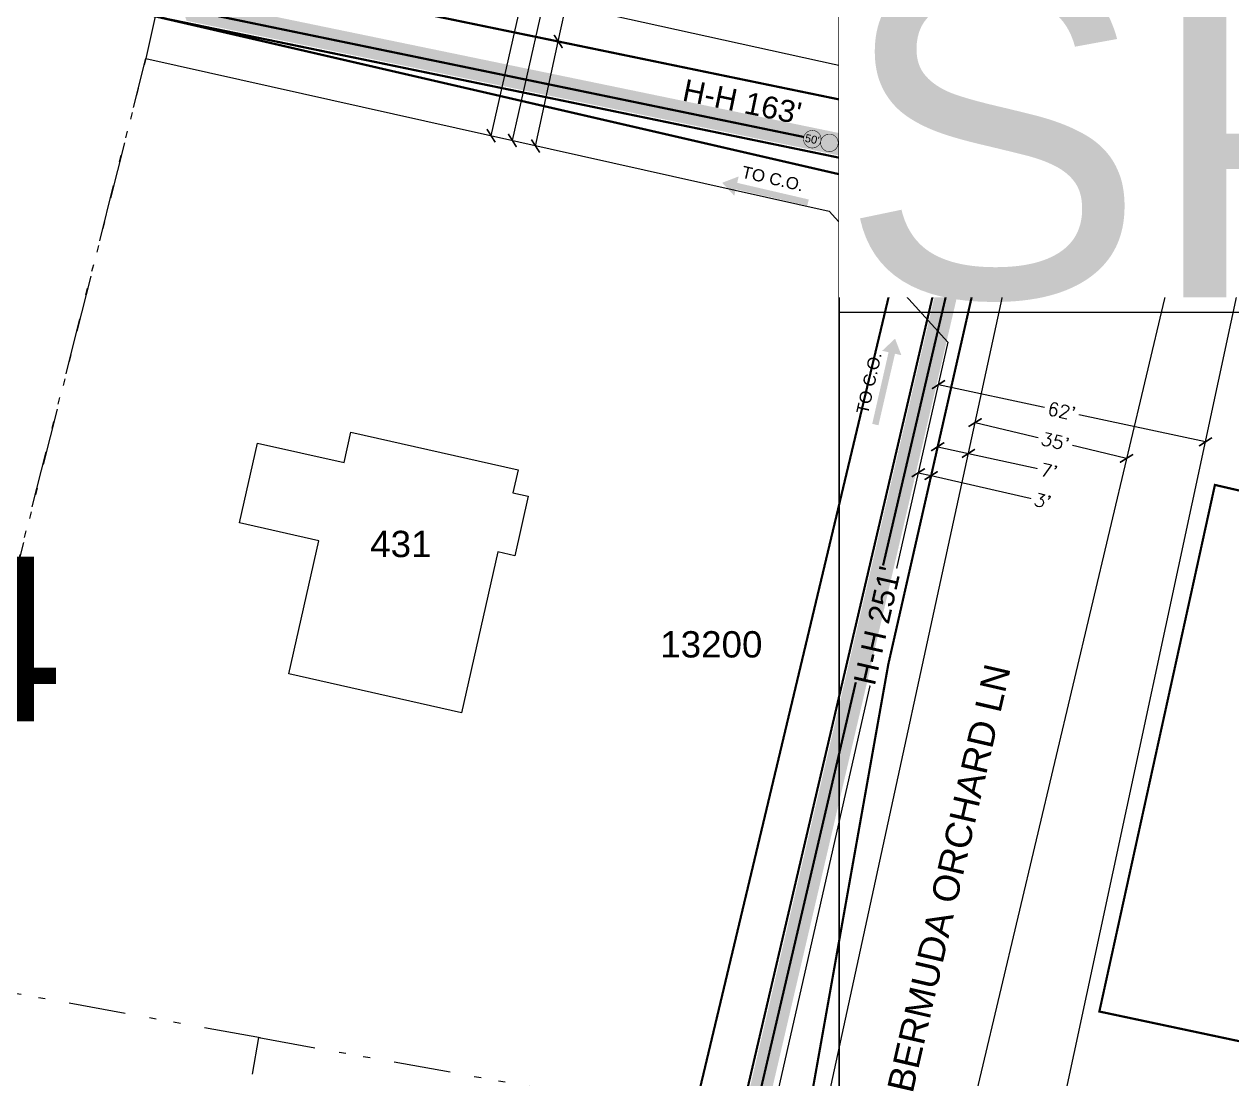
# Model space of a CAD drawing. Extents: x 11808739 to 11823423, y 3647988 to 3656247.
# Drawn here: x 11816822.8 to 11817098.1, y 3651826 to 3652066.4 of the extents above; entities that cross this region are included whole.
import ezdxf
from ezdxf.enums import TextEntityAlignment as Align
from ezdxf.lldxf.tags import DXFTag

# ---------------------------------------------------------------- set-up
doc = ezdxf.new("R2010")
doc.units = 0
doc.header["$MEASUREMENT"] = 0
doc.header["$XCLIPFRAME"] = 2
doc.set_wipeout_variables(frame=1)
doc.linetypes.add('PROPERTY', pattern=[31.302502, 12.967109, -5.580706, 1.571985, -4.030017, 1.571985, -5.5807])
doc.layers.get('DefPoints').update_dxf_attribs({"color": 1, "lineweight": 0})
for name, color, linetype in [('144 FOC', 30, '144'), ('48 FOC', 30, '48'), ('ADDRESSES', 252, 'Continuous'), ('E_BUILDING', 8, 'Continuous'), ('E_CURB', 8, 'EOP'), ('E_ROW', 8, 'ROW'), ('FIBER_SPLICE', 1, 'Continuous'), ('P_CONDUIT', 1, 'CONDUIT'), ('PROPOSED_DIREC_BORE', 7, 'DIRECTBORE'), ('Road Names', 7, 'Continuous'), ('ROAD_DIMENSIONS', 7, 'Continuous'), ('TO C.O.', 7, 'Continuous'), ('VICINITY FOC', 104, 'Continuous')]:
    doc.layers.add(name, color=color, linetype=linetype)
doc.layers.add('1X4 Terminal Boundary', color=7, linetype='Continuous', lineweight=20, true_color=0x00853c)
doc.layers.add('E_PROPERTY LINE', color=8, linetype='PROPERTY', transparency=0.3)
doc.layers.add('NEW FIBER LOOP', color=7, linetype='Continuous', true_color=0x538135)
doc.layers.add('PORTGROUPINGS_1', color=1, linetype='Continuous', plot=False)
for name, color, linetype, lineweight in [('PROP_HH', 104, 'Continuous', 0), ('VIEWPORT', 250, 'Continuous', 25), ('VIEWPORT - CALLOUTS', 1, 'Continuous', 0)]:
    doc.layers.add(name, color=color, linetype=linetype, lineweight=lineweight)
doc.styles.add('Arial', font='arial.ttf')
doc.styles.add('LOOP', font='arial.ttf')
doc.styles.add('ROMANS', font='romans.shx')
doc.styles.get("Standard").update_dxf_attribs({"font": 'arial.ttf'})
doc.styles.add('StyleArial', font='arial.ttf')
tags = doc.linetypes.add('144', pattern='A,0.718375,-0.132013,["144 CT",Standard,S=0.09234,R=0,X=0,Y=-0.045241],-0.527056,0.533798', length=1.911242).pattern_tags.tags
tags[6] = DXFTag(74, 10)
tags = doc.linetypes.add('48', pattern='A,0.718375,-0.132013,["48 CT",Standard,S=0.09234,R=0,X=0,Y=-0.045241],-0.527056,0.533798', length=1.911242).pattern_tags.tags
tags[6] = DXFTag(74, 10)
tags = doc.linetypes.add('CONDUIT', pattern='A,5.441269,-1.056917,["C",Arial,S=0.56119,R=0,X=0,Y=-0.280595],-1.62838', length=8.126566).pattern_tags.tags
tags[6] = DXFTag(74, 10)
doc.linetypes.add('DIRECTBORE', pattern='A,0.4,-0.16,["DB",Standard,S=0.12,R=0,X=0,Y=-0.06],-0.36', length=0.92)
tags = doc.linetypes.add('EOP', pattern='A,49.990109,-1.776071,["EOP",Arial,S=2.99974,R=0.081355,X=0,Y=-1.426368],-10.416452', length=62.182632).pattern_tags.tags
tags[6] = DXFTag(74, 10)
tags = doc.linetypes.add('ROW', pattern='A,25.130993,-3.694477,["R/W",Arial,S=5.36622,R=0,X=0,Y=-2.68311],-18.632906', length=47.458376).pattern_tags.tags
tags[6] = DXFTag(74, 10)
doc.dimstyles.new('DIM', dxfattribs={"dimscale": 0.025, "dimtxt": 3, "dimasz": 2.5, "dimexe": 0, "dimexo": 2.5, "dimgap": 0.306, "dimtad": 0, "dimdec": 0, "dimzin": 0, "dimdsep": 46, "dimtxsty": 'ROMANS', "dimblk": 'ARCHTICK', "dimcen": 0.09, "dimclrd": 256, "dimadec": 0, "dimazin": 0, "dimtfac": 1, "dimtdec": 0, "dimtofl": 0, "dimtmove": 0, "dimatfit": 3, "dimldrblk": 'ARCHTICK', "dimfxl": 1, "dimtfill": 1, "dimtolj": 1, "dimtzin": 0, "dimlwd": -1, "dimarcsym": 0})
picture_1 = doc.add_image_def('image1.png', size_in_pixel=(1270, 827))

# ---------------------------------------------------------------- blocks, each defined once
blk = doc.blocks.new('*U54')
at = {"color": 4}
blk.add_wipeout([(0, 0), (-0.01, 0.17), (-0.03, 0.35), (-0.07, 0.52), (-0.12, 0.68), (-0.19, 0.84), (-0.27, 1), (-0.36, 1.14), (-0.47, 1.28), (-0.58, 1.41), (-0.71, 1.52), (-0.85, 1.63), (-1, 1.72), (-1.15, 1.8), (-1.31, 1.87), (-1.48, 1.92), (-1.64, 1.96), (-1.82, 1.98), (-1.99, 1.99), (-2.16, 1.98), (-2.34, 1.96), (-2.51, 1.92), (-2.67, 1.87), (-2.83, 1.8), (-2.99, 1.72), (-3.13, 1.63), (-3.27, 1.52), (-3.4, 1.41), (-3.52, 1.28), (-3.62, 1.14), (-3.71, 1), (-3.79, 0.84), (-3.86, 0.68), (-3.91, 0.52), (-3.95, 0.35), (-3.97, 0.17), (-3.98, 0), (-3.97, -0.17), (-3.95, -0.35), (-3.91, -0.52), (-3.86, -0.68), (-3.79, -0.84), (-3.71, -1), (-3.62, -1.14), (-3.52, -1.28), (-3.4, -1.41), (-3.27, -1.52), (-3.13, -1.63), (-2.99, -1.72), (-2.83, -1.8), (-2.67, -1.87), (-2.51, -1.92), (-2.34, -1.96), (-2.16, -1.98), (-1.99, -1.99), (-1.82, -1.98), (-1.64, -1.96), (-1.48, -1.92), (-1.31, -1.87), (-1.15, -1.8), (-1, -1.72), (-0.85, -1.63), (-0.71, -1.52), (-0.58, -1.41), (-0.47, -1.28), (-0.36, -1.14), (-0.27, -1), (-0.19, -0.84), (-0.12, -0.68), (-0.07, -0.52), (-0.03, -0.35), (-0.01, -0.17)], dxfattribs=at).dxf.layer = 'NEW FIBER LOOP'
at = {"layer": 'NEW FIBER LOOP', "color": 4, "linetype": 'Continuous', "const_width": 0.12, "flags": 128}
blk.add_lwpolyline([(-3.99, 0, 1), (0.01, 0, 1)], format="xyb", close=True, dxfattribs=at)
at = {"color": 4}
blk.add_wipeout([(3.99, 0), (3.98, 0.17), (3.96, 0.35), (3.92, 0.52), (3.87, 0.68), (3.81, 0.84), (3.73, 1), (3.63, 1.14), (3.53, 1.28), (3.41, 1.41), (3.28, 1.52), (3.14, 1.63), (3, 1.72), (2.84, 1.8), (2.68, 1.87), (2.52, 1.92), (2.35, 1.96), (2.18, 1.98), (2, 1.99), (1.83, 1.98), (1.66, 1.96), (1.49, 1.92), (1.32, 1.87), (1.16, 1.8), (1.01, 1.72), (0.86, 1.63), (0.72, 1.52), (0.59, 1.41), (0.48, 1.28), (0.37, 1.14), (0.28, 1), (0.2, 0.84), (0.13, 0.68), (0.08, 0.52), (0.04, 0.35), (0.02, 0.17), (0.01, 0), (0.02, -0.17), (0.04, -0.35), (0.08, -0.52), (0.13, -0.68), (0.2, -0.84), (0.28, -1), (0.37, -1.14), (0.48, -1.28), (0.59, -1.41), (0.72, -1.52), (0.86, -1.63), (1.01, -1.72), (1.16, -1.8), (1.32, -1.87), (1.49, -1.92), (1.66, -1.96), (1.83, -1.98), (2, -1.99), (2.18, -1.98), (2.35, -1.96), (2.52, -1.92), (2.68, -1.87), (2.84, -1.8), (3, -1.72), (3.14, -1.63), (3.28, -1.52), (3.41, -1.41), (3.53, -1.28), (3.63, -1.14), (3.73, -1), (3.81, -0.84), (3.87, -0.68), (3.92, -0.52), (3.96, -0.35), (3.98, -0.17)], dxfattribs=at).dxf.layer = 'NEW FIBER LOOP'
at = {"layer": 'NEW FIBER LOOP', "color": 4, "linetype": 'Continuous', "const_width": 0.12, "flags": 128}
blk.add_lwpolyline([(0, 0, 1), (4, 0, 1)], format="xyb", close=True, dxfattribs=at)
at = {"layer": 'NEW FIBER LOOP', "color": 4, "style": 'LOOP', "flags": 4}
blk.add_attdef('SLACK', text='', height=1.8, dxfattribs=at).set_placement((-2.02, -0.02), align=Align.MIDDLE_CENTER)
blk = doc.blocks.new('*U69')
at = {"layer": 'TO C.O.', "linetype": 'ByBlock', "lineweight": -2}
h = blk.add_hatch(color=0, dxfattribs=at)
h.dxf.hatch_style = 1
h.paths.add_polyline_path([(16.74, 2.23), (20.09, -0.02), (16.74, -2.27), (16.74, -0.77), (0, -0.73), (0, 0.73), (16.74, 0.73)])
at = {"layer": 'TO C.O.', "color": 0, "linetype": 'ByBlock', "lineweight": -2}
blk.add_attdef('MKRPOLE', text='', height=2.75, rotation=179.9854, dxfattribs=at).set_placement((9.07, -2.16), align=Align.CENTER)
blk = doc.blocks.new('*U57')
at = {"layer": 'TO C.O.', "linetype": 'ByBlock', "lineweight": -2}
h = blk.add_hatch(color=0, dxfattribs=at)
h.dxf.hatch_style = 1
h.paths.add_polyline_path([(16.74, 2.23), (20.09, -0.02), (16.74, -2.27), (16.74, -0.77), (0, -0.73), (0, 0.73), (16.74, 0.73)])
at = {"layer": 'TO C.O.', "color": 0, "linetype": 'ByBlock', "lineweight": -2}
blk.add_attdef('MKRPOLE', text='', height=2.75, dxfattribs=at).set_placement((8.91, 2.15), align=Align.CENTER)
blk = doc.blocks.new('_ARCHTICK')
at = {"color": 0, "linetype": 'ByBlock', "const_width": 0.15}
blk.add_lwpolyline([(-0.5, -0.5), (0.5, 0.5)], dxfattribs=at)
blk = doc.blocks.new('*D115')
at = {"layer": 'DefPoints', "color": 0, "ltscale": 0.01, "transparency": 16777216}
for p in [(11816967.85, 3652211.51), (11816968.03, 3652211.46), (11816929.47, 3652040.93)]:
    blk.add_point(p, dxfattribs=at)
at = {"layer": 'ROAD_DIMENSIONS', "ltscale": 0.01, "transparency": 16777216}
for p, q in [((11816967.85, 3652211.51), (11816945.4, 3652112.27)), ((11816929.28, 3652040.97), (11816943.38, 3652103.32))]:
    blk.add_line(p, q, dxfattribs=at)
at = {"layer": 'ROAD_DIMENSIONS', "ltscale": 0.01, "transparency": 16777216, "xscale": 2.500000006732392, "yscale": 2.500000006732392, "zscale": 2.500000006732392}
for p, rotation in [((11816967.85, 3652211.51), 77.25687636340557), ((11816929.28, 3652040.97), 257.2568763634055)]:
    blk.add_blockref('_ARCHTICK', p, dxfattribs=dict(at, rotation=rotation))
at = {"layer": 'ROAD_DIMENSIONS', "color": 0, "ltscale": 0.01, "transparency": 16777216, "insert": (11816944.39, 3652107.79), "char_height": 3, "attachment_point": 5, "rotation": 77.2569, "style": 'ROMANS', "bg_fill": 3, "box_fill_scale": 1.25, "bg_fill_color": 256, "bg_fill_true_color": 13158600, "bg_fill_transparency": 0}
blk.add_mtext("\\A1;175'", dxfattribs=at)
blk = doc.blocks.new('*D116')
at = {"layer": 'DefPoints', "color": 0, "ltscale": 0.01, "transparency": 16777216}
for p in [(11816941.57, 3652071.74), (11816934.13, 3652039.89), (11816934.35, 3652039.84)]:
    blk.add_point(p, dxfattribs=at)
at = {"layer": 'ROAD_DIMENSIONS', "ltscale": 0.01, "transparency": 16777216}
for p, q in [((11816941.36, 3652071.79), (11816948.52, 3652103.41)), ((11816934.13, 3652039.89), (11816941.36, 3652071.79))]:
    blk.add_line(p, q, dxfattribs=at)
at = {"layer": 'ROAD_DIMENSIONS', "ltscale": 0.01, "transparency": 16777216, "xscale": 2.500000006732392, "yscale": 2.500000006732392, "zscale": 2.500000006732392}
for p, rotation in [((11816941.36, 3652071.79), 77.23513048115939), ((11816934.13, 3652039.89), 257.2351304811594)]:
    blk.add_blockref('_ARCHTICK', p, dxfattribs=dict(at, rotation=rotation))
at = {"layer": 'ROAD_DIMENSIONS', "color": 0, "ltscale": 0.01, "transparency": 16777216, "insert": (11816949.27, 3652106.71), "char_height": 3, "attachment_point": 5, "rotation": 77.2351, "style": 'ROMANS', "bg_fill": 3, "box_fill_scale": 1.25, "bg_fill_color": 256, "bg_fill_true_color": 13158600, "bg_fill_transparency": 0}
blk.add_mtext("\\A1;33'", dxfattribs=at)
blk = doc.blocks.new('*D117')
at = {"layer": 'DefPoints', "color": 0, "ltscale": 0.01, "transparency": 16777216}
for p in [(11816944.59, 3652062.45), (11816945.06, 3652062.35), (11816939.88, 3652038.52)]:
    blk.add_point(p, dxfattribs=at)
at = {"layer": 'ROAD_DIMENSIONS', "ltscale": 0.01, "transparency": 16777216}
for p, q in [((11816944.59, 3652062.45), (11816953.26, 3652102.27)), ((11816939.41, 3652038.62), (11816944.59, 3652062.45))]:
    blk.add_line(p, q, dxfattribs=at)
at = {"layer": 'ROAD_DIMENSIONS', "ltscale": 0.01, "transparency": 16777216, "xscale": 2.500000006732392, "yscale": 2.500000006732392, "zscale": 2.500000006732392}
for p, rotation in [((11816944.59, 3652062.45), 77.71726191737221), ((11816939.41, 3652038.62), 257.7172619173722)]:
    blk.add_blockref('_ARCHTICK', p, dxfattribs=dict(at, rotation=rotation))
at = {"layer": 'ROAD_DIMENSIONS', "color": 0, "ltscale": 0.01, "transparency": 16777216, "insert": (11816953.98, 3652105.57), "char_height": 3, "attachment_point": 5, "rotation": 77.7173, "style": 'ROMANS', "bg_fill": 3, "box_fill_scale": 1.25, "bg_fill_color": 256, "bg_fill_true_color": 13158600, "bg_fill_transparency": 0}
blk.add_mtext("\\A1;24'", dxfattribs=at)
blk = doc.blocks.new('*U376')
at = {"color": 0, "linetype": 'ByBlock', "lineweight": -2}
blk.add_wipeout([(-6, 3.15), (-6, -3.15), (6, -3.15), (6, 3.15)], dxfattribs=at).dxf.layer = 'PROP_HH'
at = {"layer": 'PROP_HH', "color": 0, "linetype": 'ByBlock', "lineweight": -2, "const_width": 0.63}
blk.add_lwpolyline([(-6, 3.15), (6, 3.15), (6, -3.15), (-6, -3.15)], close=True, dxfattribs=at)
at = {"color": 0, "insert": (0, 0), "char_height": 3, "attachment_point": 5}
blk.add_mtext('MED', dxfattribs=at)
blk = doc.blocks.new('*D169')
at = {"layer": 'DefPoints', "color": 0, "ltscale": 0.01, "transparency": 16777216}
for p in [(11817031.87, 3651987.15), (11817092.72, 3651974.09), (11817092.1, 3651971.2)]:
    blk.add_point(p, dxfattribs=at)
at = {"layer": 'ROAD_DIMENSIONS', "ltscale": 0.01, "transparency": 16777216}
for p, q in [((11817031.25, 3651984.25), (11817056.12, 3651978.92)), ((11817092.1, 3651971.2), (11817062.58, 3651977.53))]:
    blk.add_line(p, q, dxfattribs=at)
at = {"layer": 'ROAD_DIMENSIONS', "ltscale": 0.01, "transparency": 16777216, "xscale": 2.500000006732392, "yscale": 2.500000006732392, "zscale": 2.500000006732392}
for p, rotation in [((11817031.25, 3651984.25), 167.8908219330739), ((11817092.1, 3651971.2), 347.8908219330739)]:
    blk.add_blockref('_ARCHTICK', p, dxfattribs=dict(at, rotation=rotation))
at = {"layer": 'ROAD_DIMENSIONS', "color": 0, "ltscale": 0.01, "transparency": 16777216, "insert": (11817059.35, 3651978.23), "char_height": 3, "attachment_point": 5, "rotation": 347.8908, "style": 'ROMANS', "bg_fill": 3, "box_fill_scale": 1.25, "bg_fill_color": 256, "bg_fill_true_color": 13158600, "bg_fill_transparency": 0}
blk.add_mtext("\\A1;62'", dxfattribs=at)
blk = doc.blocks.new('*D170')
at = {"layer": 'DefPoints', "color": 0, "ltscale": 0.01, "transparency": 16777216}
for p in [(11817039.6, 3651975.59), (11817074.1, 3651967.41), (11817074.11, 3651967.43)]:
    blk.add_point(p, dxfattribs=at)
at = {"layer": 'ROAD_DIMENSIONS', "ltscale": 0.01, "transparency": 16777216}
for p, q in [((11817039.61, 3651975.61), (11817054.59, 3651972.06)), ((11817074.11, 3651967.43), (11817061.16, 3651970.5))]:
    blk.add_line(p, q, dxfattribs=at)
at = {"layer": 'ROAD_DIMENSIONS', "ltscale": 0.01, "transparency": 16777216, "xscale": 2.500000006732392, "yscale": 2.500000006732392, "zscale": 2.500000006732392}
for p, rotation in [((11817039.61, 3651975.61), 166.6628363260374), ((11817074.11, 3651967.43), 346.6628363260374)]:
    blk.add_blockref('_ARCHTICK', p, dxfattribs=dict(at, rotation=rotation))
at = {"layer": 'ROAD_DIMENSIONS', "color": 0, "ltscale": 0.01, "transparency": 16777216, "insert": (11817057.88, 3651971.28), "char_height": 3, "attachment_point": 5, "rotation": 346.6628, "style": 'ROMANS', "bg_fill": 3, "box_fill_scale": 1.25, "bg_fill_color": 256, "bg_fill_true_color": 13158600, "bg_fill_transparency": 0}
blk.add_mtext("\\A1;35'", dxfattribs=at)
blk = doc.blocks.new('*D171')
at = {"layer": 'DefPoints', "color": 0, "ltscale": 0.01, "transparency": 16777216}
for p in [(11817031.05, 3651969.98), (11817038.05, 3651968.46), (11817038.08, 3651968.57)]:
    blk.add_point(p, dxfattribs=at)
at = {"layer": 'ROAD_DIMENSIONS', "ltscale": 0.01, "transparency": 16777216}
for p, q in [((11817031.07, 3651970.1), (11817038.08, 3651968.57)), ((11817038.08, 3651968.57), (11817054.55, 3651964.99))]:
    blk.add_line(p, q, dxfattribs=at)
at = {"layer": 'ROAD_DIMENSIONS', "ltscale": 0.01, "transparency": 16777216, "xscale": 2.500000006732392, "yscale": 2.500000006732392, "zscale": 2.500000006732392}
for p, rotation in [((11817031.07, 3651970.1), 167.7310315959215), ((11817038.08, 3651968.57), 347.7310315959215)]:
    blk.add_blockref('_ARCHTICK', p, dxfattribs=dict(at, rotation=rotation))
at = {"layer": 'ROAD_DIMENSIONS', "color": 0, "ltscale": 0.01, "transparency": 16777216, "insert": (11817056.45, 3651964.57), "char_height": 3, "attachment_point": 5, "rotation": 347.731, "style": 'ROMANS', "bg_fill": 3, "box_fill_scale": 1.25, "bg_fill_color": 256, "bg_fill_true_color": 13158600, "bg_fill_transparency": 0}
blk.add_mtext("\\A1;7'", dxfattribs=at)
blk = doc.blocks.new('*D172')
at = {"layer": 'DefPoints', "color": 0, "ltscale": 0.01, "transparency": 16777216}
for p in [(11817029.58, 3651963.51), (11817026.31, 3651962.66), (11817029.23, 3651961.99)]:
    blk.add_point(p, dxfattribs=at)
at = {"layer": 'ROAD_DIMENSIONS', "ltscale": 0.01, "transparency": 16777216}
for p, q in [((11817026.65, 3651964.17), (11817029.58, 3651963.51)), ((11817029.58, 3651963.51), (11817053.1, 3651958.17))]:
    blk.add_line(p, q, dxfattribs=at)
at = {"layer": 'ROAD_DIMENSIONS', "ltscale": 0.01, "transparency": 16777216, "xscale": 2.500000006732392, "yscale": 2.500000006732392, "zscale": 2.500000006732392}
for p, rotation in [((11817026.65, 3651964.17), 167.2025574865101), ((11817029.58, 3651963.51), 347.2025574865101)]:
    blk.add_blockref('_ARCHTICK', p, dxfattribs=dict(at, rotation=rotation))
at = {"layer": 'ROAD_DIMENSIONS', "color": 0, "ltscale": 0.01, "transparency": 16777216, "insert": (11817055, 3651957.73), "char_height": 3, "attachment_point": 5, "rotation": 347.2026, "style": 'ROMANS', "bg_fill": 3, "box_fill_scale": 1.25, "bg_fill_color": 256, "bg_fill_true_color": 13158600, "bg_fill_transparency": 0}
blk.add_mtext("\\A1;3'", dxfattribs=at)
blk = doc.blocks.new('FIBER_SPLICE')
at = {"layer": 'FIBER_SPLICE'}
h = blk.add_hatch(color=0, dxfattribs=at)
h.dxf.hatch_style = 1
h.paths.add_polyline_path([(4.98, -2.5), (0, 0), (5.02, 2.5)])
h.paths.add_polyline_path([(-5, -2.5), (0, 0), (-5, 2.5)])
at = {"layer": 'FIBER_SPLICE', "color": 18, "true_color": 0x000000, "const_width": 0.15}
for points in [[(-5, -2.5), (0, 0), (-5, 2.5)], [(4.98, -2.5), (0, 0), (5.02, 2.5)]]:
    blk.add_lwpolyline(points, close=True, dxfattribs=at)

msp = doc.modelspace()

# ---------------------------------------------------------------- linework, layer by layer
at = {"layer": '144 FOC', "ltscale": 25, "const_width": 0.5}
for points in [[(11816021.58, 3652256.64), (11816113.87, 3652242.03), (11816121.62, 3652250.93), (11816125.88, 3652240.13), (11816229.66, 3652216.68), (11816333.04, 3652193.43), (11816427.8, 3652172.09), (11816436.16, 3652180.45), (11816440.12, 3652169.31), (11816496.27, 3652156.68), (11816746.64, 3652099.9), (11816849.39, 3652072.29), (11816858.14, 3652080.28), (11816861.78, 3652069.32), (11817016.52, 3652037.39)], [(11817016.52, 3652037.39), (11817039.54, 3652032.64)], [(11817035.7, 3652016.21), (11816989.52, 3651818.39), (11816988.86, 3651815.55)]]:
    msp.add_lwpolyline(points, dxfattribs=at)
at = {"layer": '144 FOC', "ltscale": 25, "const_width": 0.5, "flags": 128}
msp.add_lwpolyline([(11816021.86, 3652253.56), (11816125.32, 3652237.18), (11816229, 3652213.75), (11816332.38, 3652190.5), (11816436.32, 3652167.09), (11816495.61, 3652153.76), (11816745.92, 3652096.99), (11816855.43, 3652067.57), (11817017.97, 3652034.03)], dxfattribs=at)
at = {"layer": '144 FOC', "ltscale": 25, "const_width": 0.5}
msp.add_lwpolyline([(11817016.52, 3652037.39, -0.354474), (11817035.7, 3652016.21)], format="xyb", dxfattribs=at)
at = {"layer": '144 FOC', "ltscale": 25, "const_width": 0.5, "flags": 128}
msp.add_lwpolyline([(11817017.97, 3652034.03, -0.314435), (11817032.85, 3652016.88)], format="xyb", dxfattribs=at)
at = {"layer": '144 FOC', "ltscale": 25, "flags": 128}
msp.add_lwpolyline([(11817032.85, 3652016.88, 0.5, 0.5, 0), (11816986.6, 3651819.07, 0.5, 0.5, 0), (11816985.94, 3651816.23, 0, 0, 0)], format="xyseb", dxfattribs=at)
at = {"layer": '1X4 Terminal Boundary', "ltscale": 0.01, "const_width": 0.5}
msp.add_lwpolyline([(11817094.26, 3651961.39), (11817067.92, 3651841.38), (11817378.2, 3651775.58), (11817404.77, 3651889.74), (11817094.26, 3651961.39)], dxfattribs=at)
at = {"layer": '48 FOC', "ltscale": 25}
msp.add_lwpolyline([(11817039.54, 3652032.64, 0.5, 0.5, 0), (11817042.12, 3652032.11, 0.5, 0.5, 0), (11817099.55, 3652020.26, 0.5, 0.5, 0), (11817102.48, 3652019.6, 0.5, 0.5, 0), (11817163.64, 3652005.86, 0.5, 0.5, 0), (11817276.52, 3651981.66, 0.5, 0.5, 0), (11817285.02, 3651990.06, 0.5, 0.5, 0), (11817288.55, 3651979.08, 0.5, 0.5, 0), (11817305.23, 3651975.51, 0.5, 0.5, 0), (11817470.03, 3651940.23, 0.5, 0.5, 0), (11817765.43, 3651875.13, 0.5, 0.5, 0), (11817773.93, 3651883.49, 0.5, 0.5, 0), (11817777.45, 3651872.51, 0.5, 0.5, 0), (11817878.75, 3651850.71, 0.5, 0.5, 0), (11817967.91, 3651831.5, 0.5, 0.5, 0), (11818172.34, 3651786.7, 0.5, 0.5, 0), (11818474.5, 3651702.45, 0.5, 0.5, 0), (11818780.23, 3651632.27, 0.5, 0.5, 0)], format="xyseb", dxfattribs=at)
at = {"layer": 'E_BUILDING', "flags": 128}
msp.add_lwpolyline([(11816897.32, 3651973.42), (11816935.42, 3651964.82), (11816934.24, 3651959.62), (11816937.75, 3651958.83), (11816934.69, 3651945.25), (11816930.81, 3651946.12), (11816922.54, 3651909.46), (11816883.18, 3651918.34), (11816890.03, 3651948.68), (11816871.91, 3651952.76), (11816876.01, 3651970.92), (11816895.76, 3651966.47), (11816897.32, 3651973.42)], close=True, dxfattribs=at)
at = {"layer": 'E_CURB', "transparency": 33554559, "flags": 128}
for points in [[(11816914.85, 3650937.08), (11816894.97, 3651005.31), (11816878.4, 3651075.08), (11816872.8, 3651135.73), (11816874.29, 3651197.45), (11816880.67, 3651253.62), (11816892.49, 3651319.69), (11816917.81, 3651423.62), (11816948.99, 3651564.79), (11817004.87, 3651815.87), (11817045.54, 3652002.89, 0.413467), (11817011.24, 3652056.4), (11816859.27, 3652089.86), (11816653.22, 3652147.24), (11816013.97, 3652290.39), (11815974.56, 3652286.28), (11815656.71, 3652356.35), (11815562.86, 3652365.08), (11815315.45, 3652420.45, 0.444559), (11815279.11, 3652394.7), (11815279.31, 3652396.37), (11815259.02, 3652311.29), (11815198.11, 3652042.19)], [(11819086.85, 3651137.49), (11819172.54, 3651520.24, 0.390549), (11819129.46, 3651585.35), (11818537.09, 3651717.51), (11818338.23, 3651772.1), (11818098.27, 3651826.46), (11817563.12, 3651945.67), (11817137.07, 3652040.96, 0.425543), (11817082.99, 3652005.17), (11817082.76, 3652003.9), (11817036.79, 3651810.01), (11816979.65, 3651557.93), (11816948.41, 3651416.51), (11816923.24, 3651313.2), (11816911.77, 3651249.08), (11816905.66, 3651195.29), (11816904.25, 3651136.8), (11816909.48, 3651080.18), (11816925.36, 3651013.34), (11816945.01, 3650945.86)]]:
    msp.add_lwpolyline(points, format="xyb", dxfattribs=at)
at = {"layer": 'E_PROPERTY LINE', "transparency": 33554610, "flags": 128}
for points in [[(11816812.58, 3651846.94), (11816797.71, 3651849.62), (11816797.72, 3651849.66), (11816850.56, 3652058.54), (11816797.71, 3651849.62), (11816774.26, 3651750.13), (11816669.89, 3651769.26), (11816408.7, 3651817.95), (11816355.33, 3651827.95), (11816303.25, 3651837.36)], [(11816876.7, 3651835.38), (11816797.72, 3651849.66)], [(11816858.22, 3651734.72), (11816876.37, 3651835.44)], [(11816876.37, 3651835.44), (11816996.84, 3651813.76)]]:
    msp.add_lwpolyline(points, dxfattribs=at)
at = {"layer": 'E_ROW', "ltscale": 0.75, "flags": 128}
for points in [[(11814686.54, 3652541.36), (11814679.76, 3652513.2), (11814664.7, 3652450.57), (11814629.83, 3652279.26), (11814571.45, 3652023.82), (11814550.2, 3651930.45), (11814549.29, 3651917.59), (11814571.47, 3651910.22), (11814600.39, 3651898.82), (11814603.16, 3651897.77), (11814651.17, 3652128.28), (11814652.28, 3652132.08), (11814653.98, 3652135.65), (11814656.22, 3652138.91), (11814658.95, 3652141.78), (11814662.09, 3652144.19), (11814665.58, 3652146.06), (11814669.31, 3652147.36), (11814673.21, 3652148.06), (11814677.16, 3652148.13), (11814681.08, 3652147.58), (11814898.7, 3652099.09), (11815152.97, 3652044.94), (11815437.35, 3651981.57), (11815450.01, 3651977.85), (11815462.08, 3651972.5), (11815473.33, 3651965.61), (11815483.58, 3651957.3), (11815492.65, 3651947.71), (11815535.04, 3651896.47), (11815548.4, 3651882.31), (11815563.48, 3651869.99), (11815580.03, 3651859.73), (11815597.77, 3651851.71), (11815616.4, 3651846.05), (11815908.18, 3651779.75), (11815919.25, 3651828.51), (11815627.85, 3651894.72), (11815612.63, 3651899.59), (11815598.37, 3651906.82), (11815585.45, 3651916.23), (11815574.2, 3651927.58), (11815532.99, 3651977.38), (11815525.61, 3651985.53), (11815512.86, 3651997.19), (11815498.86, 3652007.31), (11815483.8, 3652015.75), (11815467.86, 3652022.41), (11815451.26, 3652027.18), (11815240.29, 3652074.2), (11815236.48, 3652075.63), (11815232.95, 3652077.66), (11815229.79, 3652080.24), (11815227.11, 3652083.31), (11815224.96, 3652086.77), (11815223.41, 3652090.54), (11815222.5, 3652094.51), (11815288.99, 3652389.62), (11815291.49, 3652392.9), (11815294.49, 3652395.73), (11815297.9, 3652398.03), (11815301.65, 3652399.75), (11815305.62, 3652400.84), (11815309.72, 3652401.27), (11815313.84, 3652401.02), (11815601.85, 3652336.83), (11815727.58, 3652309.13), (11816018.62, 3652243.99), (11816022.96, 3652263.51), (11816127.2, 3652247.01), (11816231.2, 3652223.51), (11816334.58, 3652200.26), (11816435.58, 3652177.51), (11816433.1, 3652166.72), (11816498.06, 3652163.46), (11816748.33, 3652106.7), (11816854.88, 3652078.07), (11816850.56, 3652058.54), (11817006.37, 3652023.76), (11817022.29, 3652006.17)], [(11817091.2, 3650809.51), (11817166.2, 3650874.7), (11817383.14, 3651063.51), (11817698.45, 3651248.07), (11818137.39, 3651509.51), (11818107.39, 3651514.82), (11817945.2, 3651416.82), (11817774.45, 3651315.63), (11817616.08, 3651221.07), (11817358.7, 3651070.88), (11817268.51, 3650993.51), (11817161.08, 3650899.2), (11817070.14, 3650819.45), (11817068.95, 3650820.01), (11817061.76, 3650823.51), (11817027.58, 3650714.13), (11817017.97, 3650765.84), (11817005.96, 3650817.04), (11816991.57, 3650867.63), (11816995.61, 3650865.14), (11816999.33, 3650862.2), (11816974.58, 3650947.88), (11816963.83, 3650944.51), (11816942.51, 3651020.57), (11816934.52, 3651050.12), (11816928.18, 3651080.07), (11816923.51, 3651110.32), (11816921.8, 3651141.96), (11816922.28, 3651173.65), (11816924.96, 3651205.23), (11816929.81, 3651236.54), (11816936.83, 3651267.45), (11817001.33, 3651564.88), (11817033.51, 3651705.01), (11817056.2, 3651803.88), (11817103.95, 3652026.44), (11817165.14, 3652012.69), (11817284.39, 3651987.13), (11817306.69, 3651982.36), (11817471.51, 3651947.07), (11817773.26, 3651880.57), (11817877.26, 3651858.19), (11817872.87, 3651838.68), (11817968.08, 3651818.15), (11817972.33, 3651837.69)], [(11817022.29, 3652006.17), (11817033.4, 3651993.89)], [(11817033.4, 3651993.89), (11816992.65, 3651814.48), (11816996.84, 3651813.76), (11816997.58, 3651813.63), (11816974.08, 3651714.63), (11816942.7, 3651577.88), (11816878.51, 3651280.95), (11816870.7, 3651246.32), (11816865.3, 3651211.24), (11816862.34, 3651175.88), (11816861.82, 3651140.39), (11816863.76, 3651104.95), (11816868.65, 3651071.14), (11816875.28, 3651037.63), (11816883.64, 3651004.51), (11816901.45, 3650941.32), (11816892.7, 3650937.88), (11816896.33, 3650926.38), (11816896.37, 3650926.26), (11816912.01, 3650876.76), (11816943.95, 3650755.32), (11816945.36, 3650750.83), (11816946.13, 3650746.2), (11816946.27, 3650741.5), (11816945.76, 3650736.82), (11816944.44, 3650732.93), (11816942.47, 3650729.33), (11816939.91, 3650726.11), (11816936.84, 3650723.39), (11816933.34, 3650721.24), (11816929.52, 3650719.72), (11816925.49, 3650718.89), (11816921.39, 3650718.76), (11816823.95, 3650709.07), (11816735.64, 3650700.2), (11816703.71, 3650697.35), (11816671.66, 3650696.45), (11816639.62, 3650697.51), (11816607.7, 3650700.51), (11816607.64, 3650700.51), (11816575.97, 3650705.62), (11816544.65, 3650712.5), (11816513.76, 3650721.13), (11816428.89, 3650744.51), (11816343.39, 3650768.07), (11816222.76, 3650801.32), (11816218.6, 3650802.86), (11816214.76, 3650805.07), (11816211.34, 3650807.9), (11816208.44, 3650811.25), (11816206.14, 3650815.04), (11816204.51, 3650819.16), (11816203.58, 3650823.5), (11816203.4, 3650827.92), (11816203.95, 3650832.32), (11816222.95, 3650908.95), (11816223.7, 3650912.22), (11816224.83, 3650915.38), (11816227.26, 3650920.25), (11816230.41, 3650924.69), (11816234.2, 3650928.59), (11816238.54, 3650931.87), (11816243.33, 3650934.45), (11816249.54, 3650939.39), (11816254.91, 3650945.24), (11816259.29, 3650951.85), (11816262.59, 3650959.08), (11816264.71, 3650966.72), (11816265.62, 3650974.61), (11816265.28, 3650982.54), (11816263.7, 3650990.32), (11816260.58, 3650998.45), (11816256.14, 3651005.95), (11816250.51, 3651012.59), (11816243.85, 3651018.2), (11816236.34, 3651022.61), (11816228.2, 3651025.7), (11816220.86, 3651027.2), (11816213.38, 3651027.57), (11816205.93, 3651026.79), (11816198.69, 3651024.89), (11816191.82, 3651021.91), (11816185.48, 3651017.92), (11816179.83, 3651013.01), (11816174.38, 3651006.51), (11816170.12, 3650999.18), (11816167.15, 3650991.24), (11816165.56, 3650982.91), (11816165.4, 3650974.43), (11816166.67, 3650966.04), (11816169.34, 3650957.99), (11816173.33, 3650950.51), (11816175.49, 3650944.97), (11816176.7, 3650939.16), (11816176.94, 3650933.22), (11816176.2, 3650927.32), (11816155.01, 3650845.45), (11816153.68, 3650841.53), (11816151.71, 3650837.88), (11816149.17, 3650834.61), (11816146.13, 3650831.8), (11816142.66, 3650829.54), (11816138.86, 3650827.88), (11816134.84, 3650826.88), (11816130.71, 3650826.55), (11816126.59, 3650826.91), (11816122.58, 3650827.95), (11816001.89, 3650859.14), (11815883.2, 3650890.14), (11815878.95, 3650891.13), (11815874.94, 3650892.82), (11815871.27, 3650895.18), (11815868.05, 3650898.12), (11815865.38, 3650901.57), (11815863.33, 3650905.42), (11815861.97, 3650909.56), (11815861.33, 3650913.87), (11815861.42, 3650918.23), (11815862.26, 3650922.51), (11815883.89, 3651004.7), (11815895.64, 3651049.51), (11815896, 3651053.01), (11815896.9, 3651056.41), (11815898.33, 3651059.62), (11815900.25, 3651062.57), (11815902.6, 3651065.18), (11815905.34, 3651067.39), (11815908.39, 3651069.14), (11815915.9, 3651073.72), (11815922.51, 3651079.53), (11815928.02, 3651086.4), (11815932.25, 3651094.11), (11815935.08, 3651102.45), (11815936.41, 3651110.04), (11815936.59, 3651117.75), (11815935.59, 3651125.4), (11815933.45, 3651132.81), (11815930.21, 3651139.81), (11815925.95, 3651146.24), (11815920.76, 3651151.95), (11815914.12, 3651157.32), (11815906.65, 3651161.48), (11815898.59, 3651164.31), (11815890.16, 3651165.73), (11815881.61, 3651165.69), (11815873.2, 3651164.2), (11815866.02, 3651161.67), (11815859.31, 3651158.07), (11815853.22, 3651153.49), (11815847.91, 3651148.03), (11815843.5, 3651141.82), (11815840.09, 3651135.01), (11815837.76, 3651127.76), (11815836.54, 3651119.33), (11815836.75, 3651110.8), (11815838.4, 3651102.44), (11815841.43, 3651094.48), (11815845.76, 3651087.14), (11815847.58, 3651082.19), (11815848.58, 3651077.01), (11815848.75, 3651071.74), (11815848.08, 3651066.51), (11815835.64, 3651018.51), (11815814.01, 3650936.45), (11815812.88, 3650932.25), (11815811.05, 3650928.29), (11815808.59, 3650924.7), (11815805.57, 3650921.58), (11815802.06, 3650919), (11815798.16, 3650917.05), (11815794, 3650915.79), (11815789.68, 3650915.23), (11815785.33, 3650915.42), (11815781.08, 3650916.32), (11815662.45, 3650948.26), (11815542.14, 3650980.51), (11815538.39, 3650981.69), (11815534.88, 3650983.45), (11815531.7, 3650985.76), (11815528.94, 3650988.55), (11815526.66, 3650991.74), (11815524.93, 3650995.27), (11815523.79, 3650999.03), (11815523.27, 3651002.92), (11815523.39, 3651006.84), (11815524.14, 3651010.7), (11815540.89, 3651079.51), (11815541.54, 3651083.21), (11815542.77, 3651086.75), (11815544.52, 3651090.07), (11815546.77, 3651093.07), (11815549.46, 3651095.68), (11815552.53, 3651097.85), (11815555.89, 3651099.51), (11815562.35, 3651103.48), (11815568.13, 3651108.39), (11815573.07, 3651114.13), (11815577.08, 3651120.57), (11815580.32, 3651128.3), (11815582.26, 3651136.45), (11815582.86, 3651144.81), (11815582.1, 3651153.16), (11815579.99, 3651161.27), (11815576.6, 3651168.94), (11815572.01, 3651175.95), (11815566.51, 3651181.8), (11815560.21, 3651186.78), (11815553.25, 3651190.78), (11815545.78, 3651193.73), (11815537.95, 3651195.54), (11815529.95, 3651196.2), (11815521.66, 3651195.38), (11815513.63, 3651193.17), (11815506.08, 3651189.63), (11815499.25, 3651184.87), (11815493.31, 3651179.03), (11815488.45, 3651172.26), (11815484.91, 3651165.1), (11815482.57, 3651157.46), (11815481.48, 3651149.55), (11815481.66, 3651141.56), (11815483.13, 3651133.71), (11815485.83, 3651126.19), (11815489.7, 3651119.2), (11815492.01, 3651113.47), (11815493.48, 3651107.47), (11815494.08, 3651101.32), (11815493.95, 3651097.07), (11815467.14, 3650993.82), (11815459.44, 3650964.3), (11815450.89, 3650935.01), (11815445.29, 3650920.84), (11815438.89, 3650907.01), (11815427.85, 3650887), (11815415.11, 3650868.03), (11815400.76, 3650850.25), (11815384.92, 3650833.78), (11815367.7, 3650818.76), (11815418.67, 3650804.24), (11815424.95, 3650802.45), (11815440.99, 3650818.73), (11815455.69, 3650836.24), (11815468.92, 3650854.87), (11815480.63, 3650874.5), (11815490.72, 3650895.01), (11815499.14, 3650916.26), (11815501.41, 3650920.32), (11815504.34, 3650923.94), (11815507.84, 3650927.01), (11815511.81, 3650929.44), (11815516.13, 3650931.16), (11815520.68, 3650932.13), (11815525.33, 3650932.31), (11815529.95, 3650931.7), (11815626.26, 3650906.39), (11815713.83, 3650883.39), (11815799.64, 3650860.82), (11815887.01, 3650837.51), (11815974.08, 3650814.32), (11816061.01, 3650791.14), (11816149.76, 3650767.26), (11816239.89, 3650742.95), (11816326.33, 3650719.63), (11816411.58, 3650696.7), (11816496.2, 3650673.88), (11816538.27, 3650662.6), (11816580.89, 3650653.57), (11816594.33, 3650651.45), (11816624.12, 3650647.9), (11816654.07, 3650645.94), (11816684.08, 3650645.57), (11816720.08, 3650647.38), (11816774.01, 3650653.07), (11816926.01, 3650669.2), (11816932.74, 3650668.52), (11816939.25, 3650666.69), (11816945.34, 3650663.76), (11816950.84, 3650659.81), (11816955.56, 3650654.98), (11816959.38, 3650649.4), (11816962.18, 3650643.24), (11816963.86, 3650636.69), (11816964.39, 3650629.95), (11816962.02, 3650603.82), (11816958.06, 3650577.9), (11816952.51, 3650552.26), (11816948.39, 3650538.57), (11816905.08, 3650408.07), (11816915.01, 3650405.45), (11816903.1, 3650372.28), (11816891.9, 3650341.07), (11816843.51, 3650206.38), (11816820.01, 3650141.07), (11816794.64, 3650064.88), (11816774.2, 3650003.32), (11816711.76, 3649823.7), (11816705.45, 3649804.51), (11816689.34, 3649743.13), (11816667.48, 3649748.69), (11816631.72, 3649680.03), (11816626.63, 3649669.99), (11816613.52, 3649641.08), (11816602.26, 3649611.39), (11816592.91, 3649581.04), (11816585.51, 3649550.17), (11816584.34, 3649546.2), (11816582.54, 3649542.49), (11816580.14, 3649539.12), (11816577.23, 3649536.19), (11816573.87, 3649533.78), (11816570.17, 3649531.95), (11816566.21, 3649530.77), (11816562.11, 3649530.25), (11816557.98, 3649530.41), (11816553.94, 3649531.25), (11816528.7, 3649538.03), (11816503.15, 3649543.54), (11816477.36, 3649547.78)]]:
    msp.add_lwpolyline(points, dxfattribs=at)
at = {"layer": 'P_CONDUIT', "ltscale": 3, "const_width": 0.5, "flags": 128}
for points in [[(11816858.43, 3652080.22), (11817018.54, 3652047.19)], [(11817018.54, 3652047.19), (11817032.97, 3652041.14), (11817043.36, 3652024.18), (11817019.82, 3651920.54), (11817019.82, 3651920.54), (11817001.24, 3651816.05), (11817000.48, 3651812.84)]]:
    msp.add_lwpolyline(points, dxfattribs=at)
at = {"layer": 'P_CONDUIT', "ltscale": 3, "flags": 128}
msp.add_lwpolyline([(11817018.54, 3652047.19, 0.5, 0.5, 0), (11817101.65, 3652030.04, 0.5, 0.5, 0), (11817101.65, 3652030.04, 0.5, 0.5, 0), (11817104.48, 3652029.4, 0.5, 0.5, 0), (11817165.78, 3652015.63, 0.5, 0.5, 0), (11817285.02, 3651990.06, 0, 0, 0)], format="xyseb", dxfattribs=at)
at = {"layer": 'VIEWPORT', "ltscale": 0.01}
for points in [[(11817008.56, 3652382.25), (11817696.26, 3652382.32), (11817696.3, 3652000.79), (11817008.6, 3652000.72)], [(11817008.6, 3652000.72), (11817696.3, 3652000.79), (11817696.34, 3651619.25), (11817008.64, 3651619.18)]]:
    msp.add_lwpolyline(points, close=True, dxfattribs=at)

# ---------------------------------------------------------------- block references
at = {"layer": 'TO C.O.'}
for name, p, rotation in [('*U69', (11817001.52, 3652025.73), 167.0675842410913), ('*U57', (11817017.16, 3652007.53), 77.13228127758636), ('*U57', (11817016.86, 3651975.14), 77.13228127758636)]:
    msp.add_blockref(name, p, dxfattribs=dict(at, rotation=rotation)).add_auto_attribs({'MKRPOLE': 'TO C.O.'})

# ---------------------------------------------------------------- texts
at = {"layer": 'PORTGROUPINGS_1', "insert": (11816817.1, 3651926.26), "char_height": 37.5, "attachment_point": 5}
msp.add_mtext('4', dxfattribs=at)

# ---------------------------------------------------------------- pictures from other files: only their frames are drawn
at = {"layer": 'VICINITY FOC'}
image = msp.add_image(picture_1, insert=(11810740.9, 3647987.68), size_in_units=(12682.3, 8259.18), dxfattribs=at)
image.set_boundary_path([(-0.5, -0.5), (1269.5, -0.5), (1269.5, 826.5), (-0.5, 826.5), (-0.5, -0.5)])
image.dxf.flags = 255

# ---------------------------------------------------------------- next in the draw order: block references
at = {"layer": 'NEW FIBER LOOP', "color": 3}
ref = msp.add_blockref('*U54', (11817033.34, 3652033.93), dxfattribs=dict(at, rotation=347.8033147725677))
ref.add_attrib('SLACK', "50'", dxfattribs={"color": 4, "height": 1.8, "rotation": 347.8033, "style": 'LOOP'}).set_placement((11817031.37, 3652034.35), align=Align.MIDDLE_CENTER)

# ---------------------------------------------------------------- next in the draw order: texts
at = {"layer": 'ADDRESSES', "char_height": 6, "attachment_point": 5, "bg_fill": 3, "box_fill_scale": 1, "bg_fill_color": 256, "bg_fill_transparency": 0}
for s, insert, rotation in [('431', (11816908.71, 3651947.89), 0), ('13200', (11816979.48, 3651925.02), 360)]:
    msp.add_mtext(s, dxfattribs=dict(at, insert=insert, rotation=rotation))

# ---------------------------------------------------------------- next in the draw order: dimensions: what is measured, and where the dimension line sits
at = {"layer": 'ROAD_DIMENSIONS', "ltscale": 0.01}
dim = msp.add_linear_dim(base=(11817092.1, 3651971.2), p1=(11817031.87, 3651987.15), p2=(11817092.72, 3651974.09), angle=347.8908, dimstyle='DIM', override={"dimscale": 1, "dimpost": "'\\X", "dimse1": 1, "dimse2": 1}, dxfattribs=at)
dim.commit()
dim.dimension.update_dxf_attribs({"geometry": '*D169', "text_midpoint": (11817059.35, 3651978.23), "dimtype": 161})

# ---------------------------------------------------------------- next in the draw order: linework, layer by layer
at = {"layer": '1X4 Terminal Boundary', "ltscale": 0.01, "const_width": 0.5}
msp.add_lwpolyline([(11816736.32, 3652095.03), (11816665.04, 3651790.26), (11816954.26, 3651728.93), (11817025.62, 3652028.27), (11816736.32, 3652095.03)], dxfattribs=at)
at = {"layer": 'VIEWPORT', "ltscale": 0.01}
msp.add_lwpolyline([(11816320.89, 3652159.91), (11817008.59, 3652159.98), (11817008.62, 3651778.44), (11816320.92, 3651778.37)], close=True, dxfattribs=at)

# ---------------------------------------------------------------- next in the draw order: dimensions: what is measured, and where the dimension line sits
at = {"layer": 'ROAD_DIMENSIONS', "ltscale": 0.01}
dim = msp.add_linear_dim(base=(11817074.11, 3651967.43), p1=(11817039.6, 3651975.59), p2=(11817074.1, 3651967.41), angle=346.6628, dimstyle='DIM', override={"dimscale": 1, "dimpost": "'\\X", "dimse1": 1, "dimse2": 1}, dxfattribs=at)
dim.commit()
dim.dimension.update_dxf_attribs({"geometry": '*D170', "text_midpoint": (11817057.88, 3651971.28), "dimtype": 161})

# ---------------------------------------------------------------- next in the draw order: block references
at = {"layer": 'NEW FIBER LOOP', "color": 3}
ref = msp.add_blockref('*U54', (11817004.44, 3652039.76), dxfattribs=dict(at, rotation=347.8033147725677))
ref.add_attrib('SLACK', "50'", dxfattribs={"color": 4, "height": 1.8, "rotation": 347.8033, "style": 'LOOP'}).set_placement((11817002.47, 3652040.17), align=Align.MIDDLE_CENTER)
ref = msp.add_blockref('*U54', (11817030.48, 3652029.46), dxfattribs=dict(at, rotation=303.1079429146442))
ref.add_attrib('SLACK', "50'", dxfattribs={"color": 4, "height": 1.8, "rotation": 303.1079, "style": 'LOOP'}).set_placement((11817029.37, 3652031.14), align=Align.MIDDLE_CENTER)
at = {"layer": 'PROP_HH', "xscale": 0.9986391288485392, "yscale": 0.9986391288485392, "zscale": 0.9986391288485392, "rotation": 347.9007126915203}
msp.add_blockref('*U376', (11817018.54, 3652047.19), dxfattribs=at)

# ---------------------------------------------------------------- next in the draw order: texts
at = {"layer": 'Road Names', "insert": (11817033.66, 3651871.76), "char_height": 6, "attachment_point": 5, "rotation": 77.0054, "style": 'Arial', "bg_fill": 3, "box_fill_scale": 1, "bg_fill_color": 256, "bg_fill_transparency": 0}
msp.add_mtext('BERMUDA ORCHARD LN', dxfattribs=at)

# ---------------------------------------------------------------- next in the draw order: dimensions: what is measured, and where the dimension line sits
at = {"layer": 'ROAD_DIMENSIONS', "ltscale": 0.01}
dim = msp.add_linear_dim(base=(11816967.85, 3652211.51), p1=(11816929.47, 3652040.93), p2=(11816968.03, 3652211.46), angle=77.2569, text="175'", dimstyle='DIM', override={"dimscale": 1, "dimtxt": 3, "dimasz": 2.5, "dimpost": "'\\X", "dimse1": 1, "dimse2": 1}, dxfattribs=at)
dim.commit()
dim.dimension.update_dxf_attribs({"geometry": '*D115', "text_midpoint": (11816944.39, 3652107.79), "dimtype": 161})
dim = msp.add_linear_dim(base=(11817038.08, 3651968.57), p1=(11817031.05, 3651969.98), p2=(11817038.05, 3651968.46), angle=347.731, dimstyle='DIM', override={"dimscale": 1, "dimpost": "'\\X", "dimse1": 1, "dimse2": 1}, dxfattribs=at)
dim.commit()
dim.dimension.update_dxf_attribs({"geometry": '*D171', "text_midpoint": (11817056.45, 3651964.57), "dimtype": 161})

# ---------------------------------------------------------------- next in the draw order: linework, layer by layer
at = {"layer": 'VICINITY FOC', "ltscale": 25, "const_width": 5}
msp.add_lwpolyline([(11817016.52, 3652037.39, -0.354474), (11817035.7, 3652016.21)], format="xyb", dxfattribs=at)
msp.add_lwpolyline([(11817016.52, 3652037.39), (11817039.54, 3652032.64)], dxfattribs=at)

# ---------------------------------------------------------------- next in the draw order: block references
at = {"layer": 'FIBER_SPLICE', "rotation": 342.6897018196918}
msp.add_blockref('FIBER_SPLICE', (11817016.52, 3652037.39), dxfattribs=at)

# ---------------------------------------------------------------- next in the draw order: texts
at = {"layer": 'PROPOSED_DIREC_BORE', "ltscale": 0.01, "char_height": 5, "attachment_point": 1, "bg_fill": 3, "box_fill_scale": 1, "bg_fill_color": 256, "bg_fill_transparency": 0}
for s, insert, rotation in [("H-H 163'", (11816973.63, 3652053.94), 348.3418), ("H-H 251'", (11817011.83, 3651916.55), 77.2026)]:
    msp.add_mtext(s, dxfattribs=dict(at, insert=insert, rotation=rotation))

# ---------------------------------------------------------------- next in the draw order: dimensions: what is measured, and where the dimension line sits
at = {"layer": 'ROAD_DIMENSIONS', "ltscale": 0.01}
dim = msp.add_linear_dim(base=(11816934.13, 3652039.89), p1=(11816941.57, 3652071.74), p2=(11816934.35, 3652039.84), angle=257.2351, text="33'", dimstyle='DIM', override={"dimscale": 1, "dimtxt": 3, "dimasz": 2.5, "dimpost": "'\\X", "dimse1": 1, "dimse2": 1}, dxfattribs=at)
dim.commit()
dim.dimension.update_dxf_attribs({"geometry": '*D116', "text_midpoint": (11816949.27, 3652106.71), "dimtype": 161})
dim = msp.add_linear_dim(base=(11817029.58, 3651963.51), p1=(11817026.31, 3651962.66), p2=(11817029.23, 3651961.99), angle=347.2026, dimstyle='DIM', override={"dimscale": 1, "dimpost": "'\\X", "dimse1": 1, "dimse2": 1}, dxfattribs=at)
dim.commit()
dim.dimension.update_dxf_attribs({"geometry": '*D172', "text_midpoint": (11817055, 3651957.73), "dimtype": 161})

# ---------------------------------------------------------------- next in the draw order: linework, layer by layer
at = {"layer": 'VICINITY FOC', "ltscale": 25, "const_width": 5}
for points in [[(11817039.54, 3652032.64), (11817042.12, 3652032.11), (11817099.55, 3652020.26), (11817102.48, 3652019.6), (11817163.64, 3652005.86), (11817276.52, 3651981.66), (11817285.02, 3651990.06), (11817288.55, 3651979.08), (11817305.23, 3651975.51), (11817470.03, 3651940.23), (11817765.43, 3651875.13), (11817773.93, 3651883.49), (11817777.45, 3651872.51), (11817878.75, 3651850.71), (11817967.91, 3651831.5), (11818172.34, 3651786.7), (11818474.5, 3651702.45), (11818780.23, 3651632.27)], [(11817035.7, 3652016.21), (11816989.52, 3651818.39), (11816988.86, 3651815.55)]]:
    msp.add_lwpolyline(points, dxfattribs=at)

# ---------------------------------------------------------------- next in the draw order: dimensions: what is measured, and where the dimension line sits
at = {"layer": 'ROAD_DIMENSIONS', "ltscale": 0.01}
dim = msp.add_linear_dim(base=(11816944.59, 3652062.45), p1=(11816939.88, 3652038.52), p2=(11816945.06, 3652062.35), angle=77.7173, text="24'", dimstyle='DIM', override={"dimscale": 1, "dimtxt": 3, "dimasz": 2.5, "dimpost": "'\\X", "dimse1": 1, "dimse2": 1}, dxfattribs=at)
dim.commit()
dim.dimension.update_dxf_attribs({"geometry": '*D117', "text_midpoint": (11816953.98, 3652105.57), "dimtype": 161})

# ---------------------------------------------------------------- next in the draw order: linework, layer by layer
at = {"layer": 'VICINITY FOC', "ltscale": 25, "const_width": 5}
msp.add_lwpolyline([(11816021.58, 3652256.64), (11816113.87, 3652242.03), (11816121.62, 3652250.93), (11816125.88, 3652240.13), (11816229.66, 3652216.68), (11816333.04, 3652193.43), (11816427.8, 3652172.09), (11816436.16, 3652180.45), (11816440.12, 3652169.31), (11816496.27, 3652156.68), (11816746.64, 3652099.9), (11816849.39, 3652072.29), (11816858.14, 3652080.28), (11816861.78, 3652069.32), (11817016.52, 3652037.39)], dxfattribs=at)

# ---------------------------------------------------------------- next in the draw order: texts
at = {"layer": 'VIEWPORT - CALLOUTS', "ltscale": 0.01, "insert": (11817008.6, 3652041.11), "char_height": 75, "width": 214.4437, "attachment_point": 4, "style": 'StyleArial', "bg_fill": 3, "box_fill_scale": 1, "bg_fill_color": 256, "bg_fill_transparency": 0}
msp.add_mtext('SP-12', dxfattribs=at)

doc.saveas('drawing.dxf')
